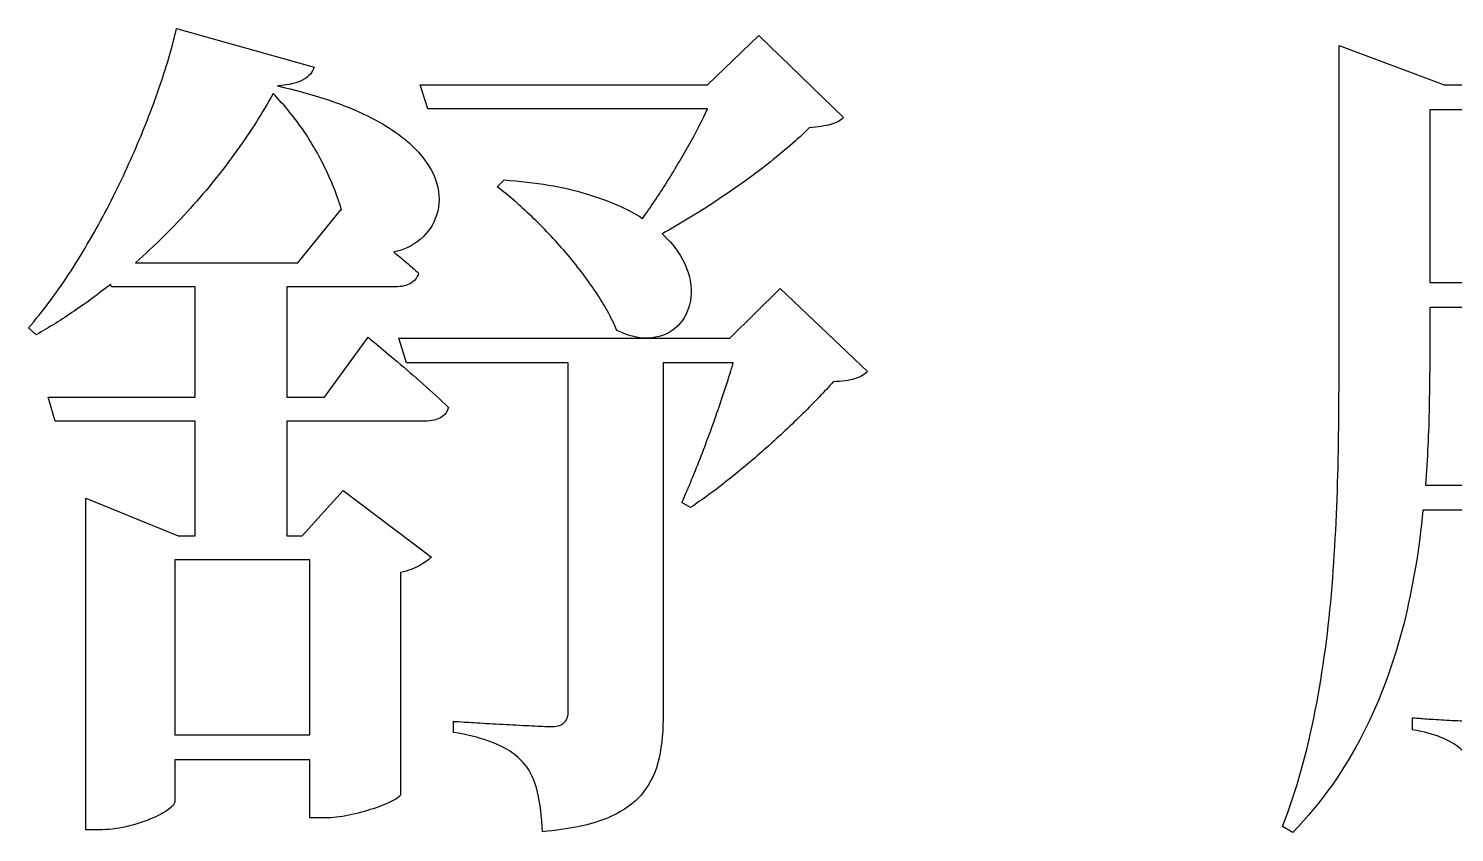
# Model space of a CAD drawing. Extents: x 11992 to 29481, y -6727 to 6811.
# Drawn here: x 28321.68 to 28341.09, y 400.62 to 411.56 of the extents above; entities that cross this region are included whole.
import ezdxf

# ---------------------------------------------------------------- set-up
doc = ezdxf.new("R2010")
doc.units = 0
doc.header["$MEASUREMENT"] = 0
doc.layers.add('layer 1', color=8, linetype='CONTINUOUS')
doc.layers.add('zoylight 6节点', color=8, linetype='CONTINUOUS')

# ---------------------------------------------------------------- blocks, each defined once
blk = doc.blocks.new('ddddd')
at = {"layer": 'layer 1'}
for points, knots in [([(-26.68, 30.216), (-26.68, 30.216), (-27.192, 30.216), (-27.192, 30.216), (-27.192, 30.216), (-27.192, 30.216), (-27.192, 31.718), (-27.192, 31.718), (-27.192, 31.718), (-27.192, 31.718), (-25.714, 31.718), (-25.714, 31.718), (-25.714, 31.718), (-25.632, 31.718), (-25.562, 31.733), (-25.508, 31.762), (-25.508, 31.762), (-25.454, 31.793), (-25.417, 31.84), (-25.399, 31.904), (-25.399, 31.904), (-25.452, 31.95), (-25.506, 31.999), (-25.564, 32.049), (-25.564, 32.049), (-25.621, 32.1), (-25.679, 32.148), (-25.737, 32.195), (-25.737, 32.195), (-25.601, 32.218), (-25.481, 32.274), (-25.376, 32.362), (-25.376, 32.362), (-25.271, 32.451), (-25.198, 32.562), (-25.153, 32.695), (-25.153, 32.695), (-25.11, 32.829), (-25.11, 32.975), (-25.153, 33.132), (-25.153, 33.132), (-25.198, 33.289), (-25.299, 33.45), (-25.458, 33.611), (-25.458, 33.611), (-25.619, 33.774), (-25.85, 33.927), (-26.152, 34.073), (-26.152, 34.073), (-26.457, 34.218), (-26.845, 34.344), (-27.32, 34.453), (-27.32, 34.453), (-27.159, 34.465), (-27.041, 34.494), (-26.965, 34.538), (-26.965, 34.538), (-26.889, 34.581), (-26.841, 34.639), (-26.82, 34.709), (-26.82, 34.709), (-26.82, 34.709), (-28.694, 35.233), (-28.694, 35.233), (-28.694, 35.233), (-28.748, 34.998), (-28.822, 34.742), (-28.915, 34.467), (-28.915, 34.467), (-29.01, 34.189), (-29.119, 33.904), (-29.247, 33.607), (-29.247, 33.607), (-29.375, 33.312), (-29.514, 33.017), (-29.668, 32.726), (-29.668, 32.726), (-29.823, 32.433), (-29.988, 32.154), (-30.162, 31.886), (-30.162, 31.886), (-30.337, 31.621), (-30.519, 31.378), (-30.708, 31.159), (-30.708, 31.159), (-30.708, 31.159), (-30.603, 31.066), (-30.603, 31.066), (-30.603, 31.066), (-30.428, 31.165), (-30.255, 31.271), (-30.087, 31.388), (-30.087, 31.388), (-29.918, 31.502), (-29.753, 31.624), (-29.59, 31.752), (-29.59, 31.752), (-29.59, 31.752), (-29.578, 31.718), (-29.578, 31.718), (-29.578, 31.718), (-29.578, 31.718), (-28.438, 31.718), (-28.438, 31.718), (-28.438, 31.718), (-28.438, 31.718), (-28.438, 30.216), (-28.438, 30.216), (-28.438, 30.216), (-28.438, 30.216), (-30.44, 30.216), (-30.44, 30.216), (-30.44, 30.216), (-30.44, 30.216), (-30.347, 29.89), (-30.347, 29.89), (-30.347, 29.89), (-30.347, 29.89), (-28.438, 29.89), (-28.438, 29.89), (-28.438, 29.89), (-28.438, 29.89), (-28.438, 28.33), (-28.438, 28.33), (-28.438, 28.33), (-28.438, 28.33), (-28.67, 28.33), (-28.67, 28.33), (-28.67, 28.33), (-28.67, 28.33), (-29.928, 28.842), (-29.928, 28.842), (-29.928, 28.842), (-29.928, 28.842), (-29.928, 24.326), (-29.928, 24.326), (-29.928, 24.326), (-29.928, 24.326), (-29.753, 24.326), (-29.753, 24.326), (-29.753, 24.326), (-29.627, 24.328), (-29.503, 24.341), (-29.38, 24.37), (-29.38, 24.37), (-29.258, 24.398), (-29.148, 24.432), (-29.047, 24.475), (-29.047, 24.475), (-28.948, 24.516), (-28.868, 24.559), (-28.808, 24.601), (-28.808, 24.601), (-28.748, 24.644), (-28.719, 24.679), (-28.717, 24.71), (-28.717, 24.71), (-28.717, 24.71), (-28.717, 25.28), (-28.717, 25.28), (-28.717, 25.28), (-28.717, 25.28), (-26.878, 25.28), (-26.878, 25.28), (-26.878, 25.28), (-26.878, 25.28), (-26.878, 24.489), (-26.878, 24.489), (-26.878, 24.489), (-26.878, 24.489), (-26.668, 24.489), (-26.668, 24.489), (-26.668, 24.489), (-26.569, 24.491), (-26.463, 24.502), (-26.348, 24.526), (-26.348, 24.526), (-26.232, 24.551), (-26.121, 24.58), (-26.016, 24.615), (-26.016, 24.615), (-25.912, 24.65), (-25.824, 24.685), (-25.754, 24.72), (-25.754, 24.72), (-25.687, 24.755), (-25.65, 24.782), (-25.644, 24.803), (-25.644, 24.803), (-25.644, 24.803), (-25.644, 27.83), (-25.644, 27.83), (-25.644, 27.83), (-25.539, 27.855), (-25.452, 27.886), (-25.382, 27.927), (-25.382, 27.927), (-25.312, 27.965), (-25.26, 28.002), (-25.225, 28.039), (-25.225, 28.039), (-25.225, 28.039), (-26.424, 28.947), (-26.424, 28.947), (-26.424, 28.947), (-26.424, 28.947), (-26.983, 28.33), (-26.983, 28.33), (-26.983, 28.33), (-26.983, 28.33), (-27.192, 28.33), (-27.192, 28.33), (-27.192, 28.33), (-27.192, 28.33), (-27.192, 29.89), (-27.192, 29.89), (-27.192, 29.89), (-27.192, 29.89), (-25.306, 29.89), (-25.306, 29.89), (-25.306, 29.89), (-25.225, 29.89), (-25.155, 29.906), (-25.101, 29.935), (-25.101, 29.935), (-25.046, 29.966), (-25.009, 30.012), (-24.992, 30.076), (-24.992, 30.076), (-25.097, 30.177), (-25.211, 30.282), (-25.335, 30.392), (-25.335, 30.392), (-25.46, 30.503), (-25.578, 30.606), (-25.692, 30.703), (-25.692, 30.703), (-25.805, 30.798), (-25.9, 30.878), (-25.972, 30.938), (-25.972, 30.938), (-26.045, 30.998), (-26.084, 31.029), (-26.086, 31.031), (-26.086, 31.031), (-26.086, 31.031), (-26.68, 30.216), (-26.68, 30.216)], [0, 0, 0, 0, 0.016129, 0.016129, 0.016129, 0.016129, 0.032258, 0.032258, 0.032258, 0.032258, 0.048387, 0.048387, 0.048387, 0.048387, 0.064516, 0.064516, 0.064516, 0.064516, 0.080645, 0.080645, 0.080645, 0.080645, 0.096774, 0.096774, 0.096774, 0.096774, 0.112903, 0.112903, 0.112903, 0.112903, 0.129032, 0.129032, 0.129032, 0.129032, 0.145161, 0.145161, 0.145161, 0.145161, 0.16129, 0.16129, 0.16129, 0.16129, 0.177419, 0.177419, 0.177419, 0.177419, 0.193548, 0.193548, 0.193548, 0.193548, 0.209677, 0.209677, 0.209677, 0.209677, 0.225806, 0.225806, 0.225806, 0.225806, 0.241935, 0.241935, 0.241935, 0.241935, 0.258065, 0.258065, 0.258065, 0.258065, 0.274194, 0.274194, 0.274194, 0.274194, 0.290323, 0.290323, 0.290323, 0.290323, 0.306452, 0.306452, 0.306452, 0.306452, 0.322581, 0.322581, 0.322581, 0.322581, 0.33871, 0.33871, 0.33871, 0.33871, 0.354839, 0.354839, 0.354839, 0.354839, 0.370968, 0.370968, 0.370968, 0.370968, 0.387097, 0.387097, 0.387097, 0.387097, 0.403226, 0.403226, 0.403226, 0.403226, 0.419355, 0.419355, 0.419355, 0.419355, 0.435484, 0.435484, 0.435484, 0.435484, 0.451613, 0.451613, 0.451613, 0.451613, 0.467742, 0.467742, 0.467742, 0.467742, 0.483871, 0.483871, 0.483871, 0.483871, 0.5, 0.5, 0.5, 0.5, 0.516129, 0.516129, 0.516129, 0.516129, 0.532258, 0.532258, 0.532258, 0.532258, 0.548387, 0.548387, 0.548387, 0.548387, 0.564516, 0.564516, 0.564516, 0.564516, 0.580645, 0.580645, 0.580645, 0.580645, 0.596774, 0.596774, 0.596774, 0.596774, 0.612903, 0.612903, 0.612903, 0.612903, 0.629032, 0.629032, 0.629032, 0.629032, 0.645161, 0.645161, 0.645161, 0.645161, 0.66129, 0.66129, 0.66129, 0.66129, 0.677419, 0.677419, 0.677419, 0.677419, 0.693548, 0.693548, 0.693548, 0.693548, 0.709677, 0.709677, 0.709677, 0.709677, 0.725806, 0.725806, 0.725806, 0.725806, 0.741935, 0.741935, 0.741935, 0.741935, 0.758065, 0.758065, 0.758065, 0.758065, 0.774194, 0.774194, 0.774194, 0.774194, 0.790323, 0.790323, 0.790323, 0.790323, 0.806452, 0.806452, 0.806452, 0.806452, 0.822581, 0.822581, 0.822581, 0.822581, 0.83871, 0.83871, 0.83871, 0.83871, 0.854839, 0.854839, 0.854839, 0.854839, 0.870968, 0.870968, 0.870968, 0.870968, 0.887097, 0.887097, 0.887097, 0.887097, 0.903226, 0.903226, 0.903226, 0.903226, 0.919355, 0.919355, 0.919355, 0.919355, 0.935484, 0.935484, 0.935484, 0.935484, 0.951613, 0.951613, 0.951613, 0.951613, 0.967742, 0.967742, 0.967742, 0.967742, 0.983871, 0.983871, 0.983871, 0.983871, 1, 1, 1, 1]), ([(-21.465, 34.139), (-21.539, 33.982), (-21.624, 33.819), (-21.719, 33.646), (-21.719, 33.646), (-21.816, 33.475), (-21.917, 33.305), (-22.024, 33.134), (-22.024, 33.134), (-22.132, 32.963), (-22.239, 32.802), (-22.35, 32.649), (-22.35, 32.649), (-22.551, 32.779), (-22.807, 32.891), (-23.118, 32.984), (-23.118, 32.984), (-23.428, 33.08), (-23.801, 33.142), (-24.235, 33.173), (-24.235, 33.173), (-24.235, 33.173), (-24.328, 33.08), (-24.328, 33.08), (-24.328, 33.08), (-24.175, 32.963), (-24.02, 32.827), (-23.859, 32.674), (-23.859, 32.674), (-23.7, 32.521), (-23.545, 32.358), (-23.395, 32.185), (-23.395, 32.185), (-23.246, 32.01), (-23.112, 31.834), (-22.992, 31.654), (-22.992, 31.654), (-22.87, 31.473), (-22.773, 31.297), (-22.699, 31.124), (-22.699, 31.124), (-22.524, 31.04), (-22.367, 31.006), (-22.225, 31.023), (-22.225, 31.023), (-22.084, 31.038), (-21.967, 31.093), (-21.874, 31.184), (-21.874, 31.184), (-21.783, 31.273), (-21.723, 31.388), (-21.698, 31.525), (-21.698, 31.525), (-21.674, 31.663), (-21.69, 31.813), (-21.75, 31.972), (-21.75, 31.972), (-21.81, 32.129), (-21.921, 32.286), (-22.082, 32.439), (-22.082, 32.439), (-21.841, 32.573), (-21.599, 32.721), (-21.352, 32.884), (-21.352, 32.884), (-21.106, 33.046), (-20.873, 33.213), (-20.652, 33.384), (-20.652, 33.384), (-20.433, 33.557), (-20.241, 33.722), (-20.08, 33.883), (-20.08, 33.883), (-19.959, 33.892), (-19.862, 33.908), (-19.791, 33.927), (-19.791, 33.927), (-19.717, 33.945), (-19.659, 33.978), (-19.614, 34.022), (-19.614, 34.022), (-19.614, 34.022), (-20.766, 35.14), (-20.766, 35.14), (-20.766, 35.14), (-20.766, 35.14), (-21.465, 34.465), (-21.465, 34.465), (-21.465, 34.465), (-21.465, 34.465), (-25.376, 34.465), (-25.376, 34.465), (-25.376, 34.465), (-25.376, 34.465), (-25.271, 34.139), (-25.271, 34.139), (-25.271, 34.139), (-25.271, 34.139), (-21.465, 34.139), (-21.465, 34.139)], [0, 0, 0, 0, 0.04, 0.04, 0.04, 0.04, 0.08, 0.08, 0.08, 0.08, 0.12, 0.12, 0.12, 0.12, 0.16, 0.16, 0.16, 0.16, 0.2, 0.2, 0.2, 0.2, 0.24, 0.24, 0.24, 0.24, 0.28, 0.28, 0.28, 0.28, 0.32, 0.32, 0.32, 0.32, 0.36, 0.36, 0.36, 0.36, 0.4, 0.4, 0.4, 0.4, 0.44, 0.44, 0.44, 0.44, 0.48, 0.48, 0.48, 0.48, 0.52, 0.52, 0.52, 0.52, 0.56, 0.56, 0.56, 0.56, 0.6, 0.6, 0.6, 0.6, 0.64, 0.64, 0.64, 0.64, 0.68, 0.68, 0.68, 0.68, 0.72, 0.72, 0.72, 0.72, 0.76, 0.76, 0.76, 0.76, 0.8, 0.8, 0.8, 0.8, 0.84, 0.84, 0.84, 0.84, 0.88, 0.88, 0.88, 0.88, 0.92, 0.92, 0.92, 0.92, 0.96, 0.96, 0.96, 0.96, 1, 1, 1, 1]), ([(-10.692, 34.465), (-10.692, 34.465), (-11.437, 34.465), (-11.437, 34.465), (-11.437, 34.465), (-11.437, 34.465), (-12.869, 35), (-12.869, 35), (-12.869, 35), (-12.869, 35), (-12.869, 31.077), (-12.869, 31.077), (-12.869, 31.077), (-12.867, 30.522), (-12.871, 29.956), (-12.881, 29.376), (-12.881, 29.376), (-12.891, 28.798), (-12.92, 28.22), (-12.964, 27.641), (-12.964, 27.641), (-13.011, 27.065), (-13.086, 26.501), (-13.193, 25.95), (-13.193, 25.95), (-13.3, 25.397), (-13.447, 24.873), (-13.638, 24.372), (-13.638, 24.372), (-13.638, 24.372), (-13.498, 24.291), (-13.498, 24.291), (-13.498, 24.291), (-13.104, 24.704), (-12.788, 25.152), (-12.545, 25.633), (-12.545, 25.633), (-12.303, 26.115), (-12.118, 26.611), (-11.99, 27.127), (-11.99, 27.127), (-11.862, 27.643), (-11.775, 28.161), (-11.728, 28.679), (-11.728, 28.679), (-11.728, 28.679), (-10.576, 28.679), (-10.576, 28.679), (-10.576, 28.679), (-10.576, 28.679), (-10.576, 26.014), (-10.576, 26.014), (-10.576, 26.014), (-10.574, 25.944), (-10.588, 25.89), (-10.617, 25.851), (-10.617, 25.851), (-10.646, 25.812), (-10.706, 25.792), (-10.797, 25.792), (-10.797, 25.792), (-10.838, 25.792), (-10.902, 25.794), (-10.983, 25.798), (-10.983, 25.798), (-11.067, 25.802), (-11.16, 25.808), (-11.259, 25.814), (-11.259, 25.814), (-11.36, 25.818), (-11.455, 25.824), (-11.548, 25.829), (-11.548, 25.829), (-11.641, 25.835), (-11.717, 25.841), (-11.775, 25.845), (-11.775, 25.845), (-11.835, 25.849), (-11.866, 25.851), (-11.868, 25.851), (-11.868, 25.851), (-11.868, 25.851), (-11.868, 25.688), (-11.868, 25.688), (-11.868, 25.688), (-11.715, 25.661), (-11.585, 25.626), (-11.482, 25.585), (-11.482, 25.585), (-11.377, 25.542), (-11.292, 25.494), (-11.226, 25.439), (-11.226, 25.439), (-11.16, 25.383), (-11.106, 25.323), (-11.065, 25.257), (-11.065, 25.257), (-11.001, 25.168), (-10.954, 25.044), (-10.921, 24.885), (-10.921, 24.885), (-10.888, 24.725), (-10.867, 24.543), (-10.855, 24.337), (-10.855, 24.337), (-10.512, 24.367), (-10.237, 24.421), (-10.027, 24.498), (-10.027, 24.498), (-9.819, 24.578), (-9.662, 24.681), (-9.556, 24.809), (-9.556, 24.809), (-9.451, 24.937), (-9.379, 25.09), (-9.344, 25.267), (-9.344, 25.267), (-9.309, 25.445), (-9.294, 25.647), (-9.296, 25.874), (-9.296, 25.874), (-9.296, 25.874), (-9.296, 33.953), (-9.296, 33.953), (-9.296, 33.953), (-9.191, 33.972), (-9.104, 34.001), (-9.034, 34.04), (-9.034, 34.04), (-8.964, 34.079), (-8.911, 34.119), (-8.876, 34.162), (-8.876, 34.162), (-8.876, 34.162), (-10.099, 35.14), (-10.099, 35.14), (-10.099, 35.14), (-10.099, 35.14), (-10.692, 34.465), (-10.692, 34.465)], [0, 0, 0, 0, 0.028571, 0.028571, 0.028571, 0.028571, 0.057143, 0.057143, 0.057143, 0.057143, 0.085714, 0.085714, 0.085714, 0.085714, 0.114286, 0.114286, 0.114286, 0.114286, 0.142857, 0.142857, 0.142857, 0.142857, 0.171429, 0.171429, 0.171429, 0.171429, 0.2, 0.2, 0.2, 0.2, 0.228571, 0.228571, 0.228571, 0.228571, 0.257143, 0.257143, 0.257143, 0.257143, 0.285714, 0.285714, 0.285714, 0.285714, 0.314286, 0.314286, 0.314286, 0.314286, 0.342857, 0.342857, 0.342857, 0.342857, 0.371429, 0.371429, 0.371429, 0.371429, 0.4, 0.4, 0.4, 0.4, 0.428571, 0.428571, 0.428571, 0.428571, 0.457143, 0.457143, 0.457143, 0.457143, 0.485714, 0.485714, 0.485714, 0.485714, 0.514286, 0.514286, 0.514286, 0.514286, 0.542857, 0.542857, 0.542857, 0.542857, 0.571429, 0.571429, 0.571429, 0.571429, 0.6, 0.6, 0.6, 0.6, 0.628571, 0.628571, 0.628571, 0.628571, 0.657143, 0.657143, 0.657143, 0.657143, 0.685714, 0.685714, 0.685714, 0.685714, 0.714286, 0.714286, 0.714286, 0.714286, 0.742857, 0.742857, 0.742857, 0.742857, 0.771429, 0.771429, 0.771429, 0.771429, 0.8, 0.8, 0.8, 0.8, 0.828571, 0.828571, 0.828571, 0.828571, 0.857143, 0.857143, 0.857143, 0.857143, 0.885714, 0.885714, 0.885714, 0.885714, 0.914286, 0.914286, 0.914286, 0.914286, 0.942857, 0.942857, 0.942857, 0.942857, 0.971429, 0.971429, 0.971429, 0.971429, 1, 1, 1, 1]), ([(-29.252, 32.044), (-28.985, 32.282), (-28.734, 32.53), (-28.504, 32.788), (-28.504, 32.788), (-28.271, 33.046), (-28.061, 33.308), (-27.871, 33.572), (-27.871, 33.572), (-27.683, 33.836), (-27.518, 34.094), (-27.378, 34.348), (-27.378, 34.348), (-27.219, 34.185), (-27.08, 34.013), (-26.957, 33.832), (-26.957, 33.832), (-26.837, 33.652), (-26.734, 33.471), (-26.649, 33.289), (-26.649, 33.289), (-26.565, 33.109), (-26.498, 32.934), (-26.447, 32.765), (-26.447, 32.765), (-26.447, 32.765), (-26.459, 32.765), (-26.459, 32.765), (-26.459, 32.765), (-26.459, 32.765), (-27.041, 32.044), (-27.041, 32.044), (-27.041, 32.044), (-27.041, 32.044), (-29.252, 32.044), (-29.252, 32.044)], [0, 0, 0, 0, 0.111111, 0.111111, 0.111111, 0.111111, 0.222222, 0.222222, 0.222222, 0.222222, 0.333333, 0.333333, 0.333333, 0.333333, 0.444444, 0.444444, 0.444444, 0.444444, 0.555556, 0.555556, 0.555556, 0.555556, 0.666667, 0.666667, 0.666667, 0.666667, 0.777778, 0.777778, 0.777778, 0.777778, 0.888889, 0.888889, 0.888889, 0.888889, 1, 1, 1, 1]), ([(-10.576, 34.127), (-10.576, 34.127), (-10.576, 31.776), (-10.576, 31.776), (-10.576, 31.776), (-10.576, 31.776), (-11.635, 31.776), (-11.635, 31.776), (-11.635, 31.776), (-11.635, 31.776), (-11.635, 34.127), (-11.635, 34.127), (-11.635, 34.127), (-11.635, 34.127), (-10.576, 34.127), (-10.576, 34.127)], [0, 0, 0, 0, 0.25, 0.25, 0.25, 0.25, 0.5, 0.5, 0.5, 0.5, 0.75, 0.75, 0.75, 0.75, 1, 1, 1, 1]), ([(-20.475, 31.694), (-20.475, 31.694), (-21.162, 31.019), (-21.162, 31.019), (-21.162, 31.019), (-21.162, 31.019), (-25.667, 31.019), (-25.667, 31.019), (-25.667, 31.019), (-25.667, 31.019), (-25.562, 30.682), (-25.562, 30.682), (-25.562, 30.682), (-25.562, 30.682), (-23.362, 30.682), (-23.362, 30.682), (-23.362, 30.682), (-23.362, 30.682), (-23.362, 25.944), (-23.362, 25.944), (-23.362, 25.944), (-23.36, 25.88), (-23.378, 25.827), (-23.411, 25.791), (-23.411, 25.791), (-23.446, 25.754), (-23.502, 25.734), (-23.584, 25.734), (-23.584, 25.734), (-23.634, 25.734), (-23.712, 25.736), (-23.816, 25.742), (-23.816, 25.742), (-23.921, 25.746), (-24.036, 25.752), (-24.16, 25.76), (-24.16, 25.76), (-24.286, 25.765), (-24.406, 25.773), (-24.521, 25.779), (-24.521, 25.779), (-24.637, 25.787), (-24.732, 25.792), (-24.806, 25.796), (-24.806, 25.796), (-24.881, 25.802), (-24.92, 25.804), (-24.922, 25.804), (-24.922, 25.804), (-24.922, 25.804), (-24.922, 25.653), (-24.922, 25.653), (-24.922, 25.653), (-24.738, 25.622), (-24.583, 25.585), (-24.458, 25.54), (-24.458, 25.54), (-24.336, 25.498), (-24.233, 25.449), (-24.154, 25.397), (-24.154, 25.397), (-24.074, 25.342), (-24.008, 25.284), (-23.956, 25.222), (-23.956, 25.222), (-23.876, 25.123), (-23.818, 24.995), (-23.781, 24.84), (-23.781, 24.84), (-23.744, 24.687), (-23.721, 24.506), (-23.712, 24.302), (-23.712, 24.302), (-23.356, 24.332), (-23.069, 24.392), (-22.85, 24.479), (-22.85, 24.479), (-22.633, 24.568), (-22.466, 24.683), (-22.353, 24.822), (-22.353, 24.822), (-22.241, 24.962), (-22.165, 25.123), (-22.125, 25.306), (-22.125, 25.306), (-22.086, 25.49), (-22.068, 25.69), (-22.07, 25.909), (-22.07, 25.909), (-22.07, 25.909), (-22.07, 30.682), (-22.07, 30.682), (-22.07, 30.682), (-22.07, 30.682), (-21.116, 30.682), (-21.116, 30.682), (-21.116, 30.682), (-21.174, 30.482), (-21.244, 30.268), (-21.323, 30.043), (-21.323, 30.043), (-21.401, 29.816), (-21.482, 29.595), (-21.568, 29.378), (-21.568, 29.378), (-21.653, 29.159), (-21.735, 28.961), (-21.814, 28.784), (-21.814, 28.784), (-21.814, 28.784), (-21.698, 28.714), (-21.698, 28.714), (-21.698, 28.714), (-21.533, 28.823), (-21.362, 28.947), (-21.186, 29.089), (-21.186, 29.089), (-21.009, 29.228), (-20.834, 29.376), (-20.66, 29.531), (-20.66, 29.531), (-20.487, 29.686), (-20.322, 29.84), (-20.167, 29.993), (-20.167, 29.993), (-20.012, 30.146), (-19.874, 30.29), (-19.754, 30.425), (-19.754, 30.425), (-19.633, 30.431), (-19.536, 30.443), (-19.465, 30.464), (-19.465, 30.464), (-19.391, 30.486), (-19.333, 30.519), (-19.288, 30.565), (-19.288, 30.565), (-19.288, 30.565), (-20.475, 31.694), (-20.475, 31.694)], [0, 0, 0, 0, 0.028571, 0.028571, 0.028571, 0.028571, 0.057143, 0.057143, 0.057143, 0.057143, 0.085714, 0.085714, 0.085714, 0.085714, 0.114286, 0.114286, 0.114286, 0.114286, 0.142857, 0.142857, 0.142857, 0.142857, 0.171429, 0.171429, 0.171429, 0.171429, 0.2, 0.2, 0.2, 0.2, 0.228571, 0.228571, 0.228571, 0.228571, 0.257143, 0.257143, 0.257143, 0.257143, 0.285714, 0.285714, 0.285714, 0.285714, 0.314286, 0.314286, 0.314286, 0.314286, 0.342857, 0.342857, 0.342857, 0.342857, 0.371429, 0.371429, 0.371429, 0.371429, 0.4, 0.4, 0.4, 0.4, 0.428571, 0.428571, 0.428571, 0.428571, 0.457143, 0.457143, 0.457143, 0.457143, 0.485714, 0.485714, 0.485714, 0.485714, 0.514286, 0.514286, 0.514286, 0.514286, 0.542857, 0.542857, 0.542857, 0.542857, 0.571429, 0.571429, 0.571429, 0.571429, 0.6, 0.6, 0.6, 0.6, 0.628571, 0.628571, 0.628571, 0.628571, 0.657143, 0.657143, 0.657143, 0.657143, 0.685714, 0.685714, 0.685714, 0.685714, 0.714286, 0.714286, 0.714286, 0.714286, 0.742857, 0.742857, 0.742857, 0.742857, 0.771429, 0.771429, 0.771429, 0.771429, 0.8, 0.8, 0.8, 0.8, 0.828571, 0.828571, 0.828571, 0.828571, 0.857143, 0.857143, 0.857143, 0.857143, 0.885714, 0.885714, 0.885714, 0.885714, 0.914286, 0.914286, 0.914286, 0.914286, 0.942857, 0.942857, 0.942857, 0.942857, 0.971429, 0.971429, 0.971429, 0.971429, 1, 1, 1, 1]), ([(-11.694, 29.017), (-11.666, 29.378), (-11.649, 29.733), (-11.643, 30.078), (-11.643, 30.078), (-11.637, 30.424), (-11.633, 30.757), (-11.635, 31.077), (-11.635, 31.077), (-11.635, 31.077), (-11.635, 31.438), (-11.635, 31.438), (-11.635, 31.438), (-11.635, 31.438), (-10.576, 31.438), (-10.576, 31.438), (-10.576, 31.438), (-10.576, 31.438), (-10.576, 29.017), (-10.576, 29.017), (-10.576, 29.017), (-10.576, 29.017), (-11.694, 29.017), (-11.694, 29.017)], [0, 0, 0, 0, 0.166667, 0.166667, 0.166667, 0.166667, 0.333333, 0.333333, 0.333333, 0.333333, 0.5, 0.5, 0.5, 0.5, 0.666667, 0.666667, 0.666667, 0.666667, 0.833333, 0.833333, 0.833333, 0.833333, 1, 1, 1, 1]), ([(-26.878, 28.004), (-26.878, 28.004), (-26.878, 25.618), (-26.878, 25.618), (-26.878, 25.618), (-26.878, 25.618), (-28.717, 25.618), (-28.717, 25.618), (-28.717, 25.618), (-28.717, 25.618), (-28.717, 28.004), (-28.717, 28.004), (-28.717, 28.004), (-28.717, 28.004), (-26.878, 28.004), (-26.878, 28.004)], [0, 0, 0, 0, 0.25, 0.25, 0.25, 0.25, 0.5, 0.5, 0.5, 0.5, 0.75, 0.75, 0.75, 0.75, 1, 1, 1, 1])]:
    blk.add_open_spline(points, degree=3, knots=knots, dxfattribs=at)
blk = doc.blocks.new('fdgfswewwewe')
at = {"layer": 'zoylight 6节点'}
blk.add_blockref('ddddd', (-73.45, 89.011), dxfattribs=at)

msp = doc.modelspace()

# ---------------------------------------------------------------- block references
at = {"layer": 'zoylight 6节点'}
msp.add_blockref('fdgfswewwewe', (28425.842, 287.314), dxfattribs=at)

doc.saveas('drawing.dxf')
